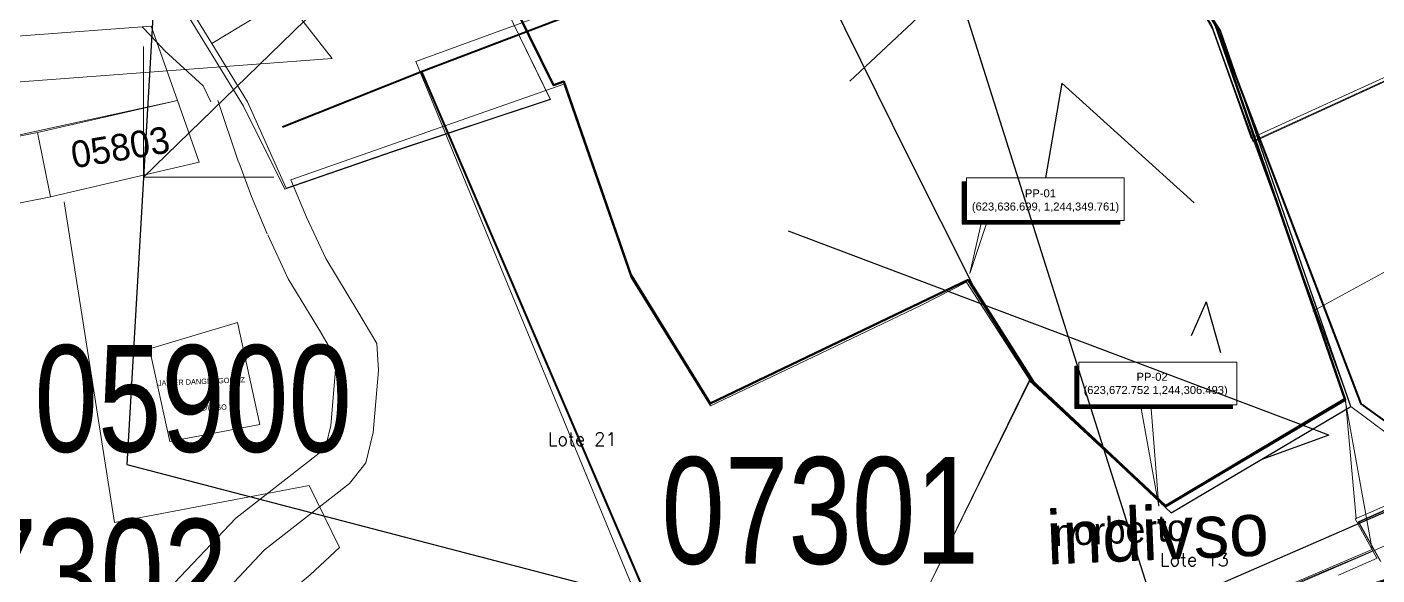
# Model space of a CAD drawing. Header units: inches. Extents: x 610851 to 630254, y 1234683 to 1264905.
# Drawn here: x 623432.1 to 623685, y 1244291.8 to 1244394.5 of the extents above; entities that cross this region are included whole.
import ezdxf
from ezdxf.enums import TextEntityAlignment as Align

# ---------------------------------------------------------------- set-up
doc = ezdxf.new("R2010")
doc.units = ezdxf.units.IN
doc.header["$MEASUREMENT"] = 0
doc.linetypes.add('DGN2', pattern=[67.425768, 33.712884, -33.712884])
for name, color, linetype, lineweight in [('Areas Administrativas', 7, 'Continuous', 0), ('Default', 7, 'Continuous', 0), ('Fusion Dangla', 7, 'Continuous', 0), ('Level 2', 7, 'Continuous', 0), ('Level 20', 7, 'Continuous', 0), ('Level 21', 7, 'Continuous', 0), ('Level 50', 7, 'Continuous', 0), ('Level 51', 7, 'Continuous', 0), ('Level 7', 7, 'Continuous', 0), ('Linea de Linderos', 2, 'Continuous', 0), ('PARCELAS', 7, 'Continuous', 0), ('Poligono', 7, 'Continuous', 0)]:
    doc.layers.add(name, color=color, linetype=linetype, lineweight=lineweight)
doc.layers.add('Fusion', color=7, linetype='Continuous', lineweight=0, true_color=0x002d00)
doc.styles.add('ARIAL', font='arial.ttf', dxfattribs={"height": 0.225})
doc.styles.add('style2', font='romans.shx')
doc.styles.add('Styledgn003', font='dgn003.shx')
doc.styles.add('Styledgn032', font='dgn032.shx')
pattern_1 = [(44.99999999775, (-619395.022617, -1241729.55229), (-0.01414213562318, 0.01414213562429), []), (44.99999999775, (-619395.022617, -1241729.55229), (-0.01414213562318, 0.01414213562429), [])]
pattern_2 = [(44.99999999775, (-619373.941317, -1241764.120465), (-0.01414213562318, 0.01414213562429), []), (44.99999999775, (-619373.941317, -1241764.120465), (-0.01414213562318, 0.01414213562429), [])]

msp = doc.modelspace()

# ---------------------------------------------------------------- hatches: boundary and pattern name
at = {"layer": 'Default', "linetype": 'Continuous'}
h = msp.add_hatch(dxfattribs=at)
h.set_pattern_fill('DGN__USER47', color=0, scale=0.002, angle=45, style=0, pattern_type=2)
h.set_pattern_definition(pattern_1)
h.paths.add_polyline_path([(623610.97462, 1244358.2718), (623608.10023, 1244358.2718), (623608.10023, 1244365.52271), (623607.30012, 1244365.52271), (623607.30012, 1244357.54462), (623610.81174, 1244357.54462)])
h.paths.add_polyline_path([(623612.04355, 1244358.2718), (623610.97462, 1244358.2718), (623610.81174, 1244357.54462), (623611.8027, 1244357.54462)])
h.paths.add_polyline_path([(623636.86882, 1244358.2718), (623612.04355, 1244358.2718), (623611.8027, 1244357.54462), (623636.86882, 1244357.54462)])
h = msp.add_hatch(dxfattribs=at)
h.set_pattern_fill('DGN__USER47', scale=0.002, angle=45, style=0, pattern_type=2)
h.set_pattern_definition(pattern_1)
h.paths.add_polyline_path([(623610.97462, 1244358.2718), (623608.10023, 1244358.2718), (623608.10023, 1244365.52271), (623607.30012, 1244365.52271), (623607.30012, 1244357.54462), (623610.81174, 1244357.54462)])
h.paths.add_polyline_path([(623612.04355, 1244358.2718), (623610.97462, 1244358.2718), (623610.81174, 1244357.54462), (623611.8027, 1244357.54462)])
h.paths.add_polyline_path([(623636.86882, 1244358.2718), (623612.04355, 1244358.2718), (623611.8027, 1244357.54462), (623636.86882, 1244357.54462)])
h = msp.add_hatch(dxfattribs=at)
h.set_pattern_fill('DGN__USER47', color=0, scale=0.002, angle=45, style=0, pattern_type=2)
h.set_pattern_definition(pattern_1)
h.paths.add_polyline_path([(623610.97462, 1244358.2718), (623608.10023, 1244358.2718), (623608.10023, 1244365.52271), (623607.30012, 1244365.52271), (623607.30012, 1244357.54462), (623610.81174, 1244357.54462)])
h.paths.add_polyline_path([(623612.04355, 1244358.2718), (623610.97462, 1244358.2718), (623610.81174, 1244357.54462), (623611.8027, 1244357.54462)])
h.paths.add_polyline_path([(623636.86882, 1244358.2718), (623612.04355, 1244358.2718), (623611.8027, 1244357.54462), (623636.86882, 1244357.54462)])
h = msp.add_hatch(dxfattribs=at)
h.set_pattern_fill('DGN__USER47', scale=0.002, angle=45, style=0, pattern_type=2)
h.set_pattern_definition(pattern_1)
h.paths.add_polyline_path([(623610.97462, 1244358.2718), (623608.10023, 1244358.2718), (623608.10023, 1244365.52271), (623607.30012, 1244365.52271), (623607.30012, 1244357.54462), (623610.81174, 1244357.54462)])
h.paths.add_polyline_path([(623612.04355, 1244358.2718), (623610.97462, 1244358.2718), (623610.81174, 1244357.54462), (623611.8027, 1244357.54462)])
h.paths.add_polyline_path([(623636.86882, 1244358.2718), (623612.04355, 1244358.2718), (623611.8027, 1244357.54462), (623636.86882, 1244357.54462)])
h = msp.add_hatch(dxfattribs=at)
h.set_pattern_fill('DGN__USER47', color=0, scale=0.002, angle=45, style=0, pattern_type=2)
h.set_pattern_definition(pattern_1)
h.paths.add_polyline_path([(623610.97462, 1244358.2718), (623608.10023, 1244358.2718), (623608.10023, 1244365.52271), (623607.30012, 1244365.52271), (623607.30012, 1244357.54462), (623610.81174, 1244357.54462)])
h.paths.add_polyline_path([(623612.04355, 1244358.2718), (623610.97462, 1244358.2718), (623610.81174, 1244357.54462), (623611.8027, 1244357.54462)])
h.paths.add_polyline_path([(623636.86882, 1244358.2718), (623612.04355, 1244358.2718), (623611.8027, 1244357.54462), (623636.86882, 1244357.54462)])
h = msp.add_hatch(dxfattribs=at)
h.set_pattern_fill('DGN__USER47', scale=0.002, angle=45, style=0, pattern_type=2)
h.set_pattern_definition(pattern_1)
h.paths.add_polyline_path([(623610.97462, 1244358.2718), (623608.10023, 1244358.2718), (623608.10023, 1244365.52271), (623607.30012, 1244365.52271), (623607.30012, 1244357.54462), (623610.81174, 1244357.54462)])
h.paths.add_polyline_path([(623612.04355, 1244358.2718), (623610.97462, 1244358.2718), (623610.81174, 1244357.54462), (623611.8027, 1244357.54462)])
h.paths.add_polyline_path([(623636.86882, 1244358.2718), (623612.04355, 1244358.2718), (623611.8027, 1244357.54462), (623636.86882, 1244357.54462)])
h = msp.add_hatch(dxfattribs=at)
h.set_pattern_fill('DGN__USER48', color=0, scale=0.002, angle=45, style=0, pattern_type=2)
h.set_pattern_definition(pattern_2)
h.paths.add_polyline_path([(623632.05592, 1244323.70362), (623629.18153, 1244323.70362), (623629.18153, 1244330.95453), (623628.38142, 1244330.95453), (623628.38142, 1244322.97644), (623631.89304, 1244322.97644)])
h.paths.add_polyline_path([(623633.12485, 1244323.70362), (623632.05592, 1244323.70362), (623631.89304, 1244322.97644), (623632.884, 1244322.97644)])
h.paths.add_polyline_path([(623657.95012, 1244323.70362), (623633.12485, 1244323.70362), (623632.884, 1244322.97644), (623657.95012, 1244322.97644)])
h = msp.add_hatch(dxfattribs=at)
h.set_pattern_fill('DGN__USER48', scale=0.002, angle=45, style=0, pattern_type=2)
h.set_pattern_definition(pattern_2)
h.paths.add_polyline_path([(623632.05592, 1244323.70362), (623629.18153, 1244323.70362), (623629.18153, 1244330.95453), (623628.38142, 1244330.95453), (623628.38142, 1244322.97644), (623631.89304, 1244322.97644)])
h.paths.add_polyline_path([(623633.12485, 1244323.70362), (623632.05592, 1244323.70362), (623631.89304, 1244322.97644), (623632.884, 1244322.97644)])
h.paths.add_polyline_path([(623657.95012, 1244323.70362), (623633.12485, 1244323.70362), (623632.884, 1244322.97644), (623657.95012, 1244322.97644)])
h = msp.add_hatch(dxfattribs=at)
h.set_pattern_fill('DGN__USER48', color=0, scale=0.002, angle=45, style=0, pattern_type=2)
h.set_pattern_definition(pattern_2)
h.paths.add_polyline_path([(623632.05592, 1244323.70362), (623629.18153, 1244323.70362), (623629.18153, 1244330.95453), (623628.38142, 1244330.95453), (623628.38142, 1244322.97644), (623631.89304, 1244322.97644)])
h.paths.add_polyline_path([(623633.12485, 1244323.70362), (623632.05592, 1244323.70362), (623631.89304, 1244322.97644), (623632.884, 1244322.97644)])
h.paths.add_polyline_path([(623657.95012, 1244323.70362), (623633.12485, 1244323.70362), (623632.884, 1244322.97644), (623657.95012, 1244322.97644)])
h = msp.add_hatch(dxfattribs=at)
h.set_pattern_fill('DGN__USER48', scale=0.002, angle=45, style=0, pattern_type=2)
h.set_pattern_definition(pattern_2)
h.paths.add_polyline_path([(623632.05592, 1244323.70362), (623629.18153, 1244323.70362), (623629.18153, 1244330.95453), (623628.38142, 1244330.95453), (623628.38142, 1244322.97644), (623631.89304, 1244322.97644)])
h.paths.add_polyline_path([(623633.12485, 1244323.70362), (623632.05592, 1244323.70362), (623631.89304, 1244322.97644), (623632.884, 1244322.97644)])
h.paths.add_polyline_path([(623657.95012, 1244323.70362), (623633.12485, 1244323.70362), (623632.884, 1244322.97644), (623657.95012, 1244322.97644)])
h = msp.add_hatch(dxfattribs=at)
h.set_pattern_fill('DGN__USER48', color=0, scale=0.002, angle=45, style=0, pattern_type=2)
h.set_pattern_definition(pattern_2)
h.paths.add_polyline_path([(623632.05592, 1244323.70362), (623629.18153, 1244323.70362), (623629.18153, 1244330.95453), (623628.38142, 1244330.95453), (623628.38142, 1244322.97644), (623631.89304, 1244322.97644)])
h.paths.add_polyline_path([(623633.12485, 1244323.70362), (623632.05592, 1244323.70362), (623631.89304, 1244322.97644), (623632.884, 1244322.97644)])
h.paths.add_polyline_path([(623657.95012, 1244323.70362), (623633.12485, 1244323.70362), (623632.884, 1244322.97644), (623657.95012, 1244322.97644)])
h = msp.add_hatch(dxfattribs=at)
h.set_pattern_fill('DGN__USER48', scale=0.002, angle=45, style=0, pattern_type=2)
h.set_pattern_definition(pattern_2)
h.paths.add_polyline_path([(623632.05592, 1244323.70362), (623629.18153, 1244323.70362), (623629.18153, 1244330.95453), (623628.38142, 1244330.95453), (623628.38142, 1244322.97644), (623631.89304, 1244322.97644)])
h.paths.add_polyline_path([(623633.12485, 1244323.70362), (623632.05592, 1244323.70362), (623631.89304, 1244322.97644), (623632.884, 1244322.97644)])
h.paths.add_polyline_path([(623657.95012, 1244323.70362), (623633.12485, 1244323.70362), (623632.884, 1244322.97644), (623657.95012, 1244322.97644)])

# ---------------------------------------------------------------- linework, layer by layer
at = {"layer": 'Areas Administrativas', "color": 6, "linetype": 'Continuous', "lineweight": 30, "flags": 128}
msp.add_lwpolyline([(624054.57282, 1244512.74341), (623927.36016, 1244622.51528), (623852.23171, 1244587.29013), (623866.0761, 1244555.34153), (623785.13966, 1244517.00322), (623710.59294, 1244490.37939), (623679.70929, 1244476.535), (623751.06116, 1244331.70136), (623643.50089, 1244284.84342), (623584.92846, 1244470.14528), (623548.73104, 1244573.18669), (623463.5238, 1244531.91256), (623450.74436, 1244312.53221), (623548.72005, 1244286.97333)], dxfattribs=at)
at = {"layer": 'Default', "color": 7, "linetype": 'Continuous', "lineweight": 0, "ltscale": 0.1}
msp.add_line((623675.73627, 1244334.05186), (623679.08992, 1244324.63098), dxfattribs=at)
msp.add_line((623675.73627, 1244334.05186), (623679.08992, 1244324.63098), dxfattribs=at)
msp.add_line((623675.73627, 1244334.05186), (623679.08992, 1244324.63098), dxfattribs=at)
at = {"layer": 'Default', "color": 3, "linetype": 'Continuous', "lineweight": 0, "ltscale": 0.1}
msp.add_line((623671.37643, 1244319.99396), (623679.08992, 1244324.63098), dxfattribs=at)
msp.add_line((623671.37643, 1244319.99396), (623679.08992, 1244324.63098), dxfattribs=at)
msp.add_line((623671.37643, 1244319.99396), (623679.08992, 1244324.63098), dxfattribs=at)
at = {"layer": 'Default', "color": 5, "linetype": 'Continuous', "lineweight": 13, "ltscale": 0.1}
msp.add_line((623677.79129, 1244291.79391), (623685.08886, 1244294.98055), dxfattribs=at)
msp.add_line((623677.79129, 1244291.79391), (623685.08886, 1244294.98055), dxfattribs=at)
msp.add_line((623677.79129, 1244291.79391), (623685.08886, 1244294.98055), dxfattribs=at)
at = {"layer": 'Default', "color": 1, "flags": 128}
msp.add_lwpolyline([(623562.11099, 1244249.19141), (623713.18637, 1244299.93508), (623703.68687, 1244319.39139), (623690.65659, 1244315.51771), (623680.11185, 1244323.3699), (623654.39743, 1244393.72524), (623637.88726, 1244423.50161), (623646.64073, 1244438.07475), (623650.05153, 1244445.93426), (623648.66248, 1244454.62442), (623643.31698, 1244461.23245), (623582.38247, 1244400.21494), (623582.35187, 1244416.36463), (623504.91274, 1244388.07876), (623562.11099, 1244249.19141)], dxfattribs=at)
at = {"layer": 'Default', "color": 2, "linetype": 'Continuous', "ltscale": 0.1, "flags": 128}
msp.add_lwpolyline([(623338.15494, 1244385.90085), (623340.57263, 1244370.10392), (623367.62241, 1244373.29776), (623369.01467, 1244362.35427), (623408.81504, 1244369.55504), (623460.28669, 1244380.7652), (623455.29511, 1244394.68234), (623338.15494, 1244385.90085)], dxfattribs=at)
at = {"layer": 'Default', "color": 0, "linetype": 'Continuous', "lineweight": 0, "ltscale": 0.1, "flags": 128}
for points in [[(623636.86882, 1244358.2718), (623636.86882, 1244357.54462), (623607.30012, 1244357.54462), (623607.30012, 1244365.52271), (623608.10023, 1244365.52271)], [(623636.86882, 1244358.2718), (623636.86882, 1244357.54462), (623607.30012, 1244357.54462), (623607.30012, 1244365.52271), (623608.10023, 1244365.52271)], [(623636.86882, 1244358.2718), (623636.86882, 1244357.54462), (623607.30012, 1244357.54462), (623607.30012, 1244365.52271), (623608.10023, 1244365.52271)], [(623608.10023, 1244366.24989), (623637.66892, 1244366.24989), (623637.66892, 1244358.2718), (623608.10023, 1244358.2718), (623608.10023, 1244366.24989)], [(623608.10023, 1244366.24989), (623637.66892, 1244366.24989), (623637.66892, 1244358.2718), (623608.10023, 1244358.2718), (623608.10023, 1244366.24989)], [(623608.10023, 1244366.24989), (623637.66892, 1244366.24989), (623637.66892, 1244358.2718), (623608.10023, 1244358.2718), (623608.10023, 1244366.24989)], [(623657.95012, 1244323.70362), (623657.95012, 1244322.97644), (623628.38142, 1244322.97644), (623628.38142, 1244330.95453), (623629.18153, 1244330.95453)], [(623657.95012, 1244323.70362), (623657.95012, 1244322.97644), (623628.38142, 1244322.97644), (623628.38142, 1244330.95453), (623629.18153, 1244330.95453)], [(623657.95012, 1244323.70362), (623657.95012, 1244322.97644), (623628.38142, 1244322.97644), (623628.38142, 1244330.95453), (623629.18153, 1244330.95453)], [(623629.18153, 1244331.68171), (623658.75022, 1244331.68171), (623658.75022, 1244323.70362), (623629.18153, 1244323.70362), (623629.18153, 1244331.68171)], [(623629.18153, 1244331.68171), (623658.75022, 1244331.68171), (623658.75022, 1244323.70362), (623629.18153, 1244323.70362), (623629.18153, 1244331.68171)], [(623629.18153, 1244331.68171), (623658.75022, 1244331.68171), (623658.75022, 1244323.70362), (623629.18153, 1244323.70362), (623629.18153, 1244331.68171)], [(623640.84643, 1244322.97644), (623644.14315, 1244304.66967), (623642.74349, 1244322.94811)], [(623640.84643, 1244322.97644), (623644.14315, 1244304.66967), (623642.74349, 1244322.94811)], [(623640.84643, 1244322.97644), (623644.14315, 1244304.66967), (623642.74349, 1244322.94811)]]:
    msp.add_lwpolyline(points, dxfattribs=at)
at = {"layer": 'Default', "color": 7, "linetype": 'Continuous', "lineweight": 0, "ltscale": 0.1, "flags": 128}
for points in [[(623636.86882, 1244358.2718), (623636.86882, 1244357.54462), (623607.30012, 1244357.54462), (623607.30012, 1244365.52271), (623608.10023, 1244365.52271)], [(623636.86882, 1244358.2718), (623636.86882, 1244357.54462), (623607.30012, 1244357.54462), (623607.30012, 1244365.52271), (623608.10023, 1244365.52271)], [(623636.86882, 1244358.2718), (623636.86882, 1244357.54462), (623607.30012, 1244357.54462), (623607.30012, 1244365.52271), (623608.10023, 1244365.52271)], [(623608.10023, 1244366.24989), (623637.66892, 1244366.24989), (623637.66892, 1244358.2718), (623608.10023, 1244358.2718), (623608.10023, 1244366.24989)], [(623608.10023, 1244366.24989), (623637.66892, 1244366.24989), (623637.66892, 1244358.2718), (623608.10023, 1244358.2718), (623608.10023, 1244366.24989)], [(623608.10023, 1244366.24989), (623637.66892, 1244366.24989), (623637.66892, 1244358.2718), (623608.10023, 1244358.2718), (623608.10023, 1244366.24989)], [(623610.97462, 1244358.2718), (623608.74174, 1244348.30296), (623612.04355, 1244358.2718)], [(623610.97462, 1244358.2718), (623608.74174, 1244348.30296), (623612.04355, 1244358.2718)], [(623610.97462, 1244358.2718), (623608.74174, 1244348.30296), (623612.04355, 1244358.2718)], [(623657.95012, 1244323.70362), (623657.95012, 1244322.97644), (623628.38142, 1244322.97644), (623628.38142, 1244330.95453), (623629.18153, 1244330.95453)], [(623657.95012, 1244323.70362), (623657.95012, 1244322.97644), (623628.38142, 1244322.97644), (623628.38142, 1244330.95453), (623629.18153, 1244330.95453)], [(623657.95012, 1244323.70362), (623657.95012, 1244322.97644), (623628.38142, 1244322.97644), (623628.38142, 1244330.95453), (623629.18153, 1244330.95453)], [(623629.18153, 1244331.68171), (623658.75022, 1244331.68171), (623658.75022, 1244323.70362), (623629.18153, 1244323.70362), (623629.18153, 1244331.68171)], [(623629.18153, 1244331.68171), (623658.75022, 1244331.68171), (623658.75022, 1244323.70362), (623629.18153, 1244323.70362), (623629.18153, 1244331.68171)], [(623629.18153, 1244331.68171), (623658.75022, 1244331.68171), (623658.75022, 1244323.70362), (623629.18153, 1244323.70362), (623629.18153, 1244331.68171)], [(623640.84643, 1244322.97644), (623644.14315, 1244304.66967), (623642.74349, 1244322.94811)], [(623640.84643, 1244322.97644), (623644.14315, 1244304.66967), (623642.74349, 1244322.94811)], [(623640.84643, 1244322.97644), (623644.14315, 1244304.66967), (623642.74349, 1244322.94811)], [(623640.84643, 1244322.97644), (623644.14315, 1244304.66967), (623642.74349, 1244322.94811)], [(623640.84643, 1244322.97644), (623644.14315, 1244304.66967), (623642.74349, 1244322.94811)], [(623640.84643, 1244322.97644), (623644.14315, 1244304.66967), (623642.74349, 1244322.94811)]]:
    msp.add_lwpolyline(points, dxfattribs=at)
at = {"layer": 'Default', "color": 6, "linetype": 'Continuous', "lineweight": 0, "ltscale": 0.1, "flags": 128}
for points in [[(623610.97462, 1244358.2718), (623608.74174, 1244348.30296), (623612.04355, 1244358.2718)], [(623610.97462, 1244358.2718), (623608.74174, 1244348.30296), (623612.04355, 1244358.2718)], [(623610.97462, 1244358.2718), (623608.74174, 1244348.30296), (623612.04355, 1244358.2718)], [(623640.84643, 1244322.97644), (623644.14315, 1244304.66967), (623642.74349, 1244322.94811)], [(623640.84643, 1244322.97644), (623644.14315, 1244304.66967), (623642.74349, 1244322.94811)], [(623640.84643, 1244322.97644), (623644.14315, 1244304.66967), (623642.74349, 1244322.94811)]]:
    msp.add_lwpolyline(points, dxfattribs=at)
at = {"layer": 'Fusion', "color": 4, "linetype": 'Continuous', "lineweight": 0, "ltscale": 0.1}
msp.add_line((623619.9611, 1244328.21188), (623601.0167, 1244289.60994), dxfattribs=at)
msp.add_line((623619.9611, 1244328.21188), (623601.0167, 1244289.60994), dxfattribs=at)
msp.add_line((623619.9611, 1244328.21188), (623601.0167, 1244289.60994), dxfattribs=at)
at = {"layer": 'Fusion Dangla', "color": 3, "linetype": 'Continuous', "lineweight": 0, "ltscale": 0.1}
for p, q in [((623532.66446, 1244383.78319), (623481.506, 1244365.85084)), ((623532.66446, 1244383.78319), (623481.506, 1244365.85084)), ((623532.66446, 1244383.78319), (623481.506, 1244365.85084)), ((623545.18184, 1244347.63765), (623532.66446, 1244383.78319)), ((623545.18184, 1244347.63765), (623532.66446, 1244383.78319)), ((623545.18184, 1244347.63765), (623532.66446, 1244383.78319)), ((623481.506, 1244365.85084), (623484.45268, 1244358.90459)), ((623481.506, 1244365.85084), (623484.45268, 1244358.90459)), ((623481.506, 1244365.85084), (623484.45268, 1244358.90459)), ((623474.14127, 1244362.72664), (623477.08794, 1244355.78039)), ((623474.14127, 1244362.72664), (623477.08794, 1244355.78039)), ((623474.14127, 1244362.72664), (623477.08794, 1244355.78039)), ((623484.45268, 1244358.90459), (623488.04143, 1244351.0971)), ((623484.45268, 1244358.90459), (623488.04143, 1244351.0971)), ((623484.45268, 1244358.90459), (623488.04143, 1244351.0971)), ((623477.1838, 1244355.56342), (623480.96486, 1244347.33756)), ((623477.1838, 1244355.56342), (623480.96486, 1244347.33756)), ((623477.1838, 1244355.56342), (623480.96486, 1244347.33756)), ((623488.04143, 1244351.0971), (623494.04994, 1244341.20479)), ((623488.04143, 1244351.0971), (623494.04994, 1244341.20479)), ((623488.04143, 1244351.0971), (623494.04994, 1244341.20479)), ((623560.11963, 1244323.5132), (623545.18184, 1244347.63765)), ((623560.11963, 1244323.5132), (623545.18184, 1244347.63765)), ((623560.11963, 1244323.5132), (623545.18184, 1244347.63765)), ((623480.96486, 1244347.33756), (623487.2124, 1244337.05172)), ((623480.96486, 1244347.33756), (623487.2124, 1244337.05172)), ((623480.96486, 1244347.33756), (623487.2124, 1244337.05172)), ((623608.09015, 1244346.70948), (623599.65911, 1244342.39635)), ((623608.09015, 1244346.70948), (623599.65911, 1244342.39635)), ((623608.09015, 1244346.70948), (623599.65911, 1244342.39635)), ((623620.07868, 1244328.15353), (623608.09015, 1244346.70948)), ((623620.07868, 1244328.15353), (623608.09015, 1244346.70948)), ((623620.07868, 1244328.15353), (623608.09015, 1244346.70948)), ((623599.65911, 1244342.39635), (623579.2988, 1244332.61789)), ((623599.65911, 1244342.39635), (623579.2988, 1244332.61789)), ((623599.65911, 1244342.39635), (623579.2988, 1244332.61789)), ((623494.04994, 1244341.20479), (623497.62468, 1244335.16636)), ((623494.04994, 1244341.20479), (623497.62468, 1244335.16636)), ((623494.04994, 1244341.20479), (623497.62468, 1244335.16636)), ((623487.16582, 1244337.1294), (623489.74451, 1244332.77348)), ((623487.16582, 1244337.1294), (623489.74451, 1244332.77348)), ((623487.16582, 1244337.1294), (623489.74451, 1244332.77348)), ((623497.62468, 1244335.16636), (623497.90211, 1244330.13682)), ((623497.62468, 1244335.16636), (623497.90211, 1244330.13682)), ((623497.62468, 1244335.16636), (623497.90211, 1244330.13682)), ((623489.74451, 1244332.77348), (623489.88353, 1244330.25332)), ((623489.74451, 1244332.77348), (623489.88353, 1244330.25332)), ((623489.74451, 1244332.77348), (623489.88353, 1244330.25332)), ((623579.2988, 1244332.61789), (623560.11963, 1244323.5132)), ((623579.2988, 1244332.61789), (623560.11963, 1244323.5132)), ((623579.2988, 1244332.61789), (623560.11963, 1244323.5132)), ((623489.88353, 1244330.25332), (623489.0015, 1244319.79771)), ((623489.88353, 1244330.25332), (623489.0015, 1244319.79771)), ((623489.88353, 1244330.25332), (623489.0015, 1244319.79771)), ((623497.90211, 1244330.13682), (623496.92105, 1244318.50722)), ((623497.90211, 1244330.13682), (623496.92105, 1244318.50722)), ((623497.90211, 1244330.13682), (623496.92105, 1244318.50722)), ((623645.38983, 1244304.52311), (623620.07868, 1244328.15353)), ((623645.38983, 1244304.52311), (623620.07868, 1244328.15353)), ((623645.38983, 1244304.52311), (623620.07868, 1244328.15353)), ((623489.0015, 1244319.79771), (623488.17767, 1244316.41516)), ((623489.0015, 1244319.79771), (623488.17767, 1244316.41516)), ((623489.0015, 1244319.79771), (623488.17767, 1244316.41516)), ((623496.92105, 1244318.50722), (623495.53894, 1244312.83239)), ((623496.92105, 1244318.50722), (623495.53894, 1244312.83239)), ((623496.92105, 1244318.50722), (623495.53894, 1244312.83239)), ((623486.79342, 1244314.65717), (623471.16097, 1244302.4607)), ((623486.79342, 1244314.65717), (623471.16097, 1244302.4607)), ((623486.79342, 1244314.65717), (623471.16097, 1244302.4607)), ((623488.17767, 1244316.41516), (623486.79342, 1244314.65717)), ((623488.17767, 1244316.41516), (623486.79342, 1244314.65717)), ((623488.17767, 1244316.41516), (623486.79342, 1244314.65717)), ((623495.53894, 1244312.83239), (623492.47895, 1244308.94622)), ((623495.53894, 1244312.83239), (623492.47895, 1244308.94622)), ((623495.53894, 1244312.83239), (623492.47895, 1244308.94622)), ((623492.47895, 1244308.94622), (623476.56327, 1244296.52878)), ((623492.47895, 1244308.94622), (623476.56327, 1244296.52878)), ((623492.47895, 1244308.94622), (623476.56327, 1244296.52878)), ((623471.16097, 1244302.4607), (623458.51875, 1244289.05081)), ((623471.16097, 1244302.4607), (623458.51875, 1244289.05081)), ((623471.16097, 1244302.4607), (623458.51875, 1244289.05081)), ((623476.56327, 1244296.52878), (623465.00681, 1244284.27057)), ((623476.56327, 1244296.52878), (623465.00681, 1244284.27057)), ((623476.56327, 1244296.52878), (623465.00681, 1244284.27057))]:
    msp.add_line(p, q, dxfattribs=at)
at = {"layer": 'Level 2', "color": 6, "linetype": 'Continuous', "lineweight": 0, "flags": 128}
for points in [[(623718.99029, 1244481.34277), (623626.78027, 1244485.74466), (623584.93431, 1244501.25311), (623571.96733, 1244507.70222), (623557.4447, 1244522.13863), (623562.53777, 1244495.92227), (623569.83461, 1244500.46909), (623585.6546, 1244492.99319), (623623.5946, 1244474.07065), (623625.15713, 1244480.06104), (623636.56038, 1244473.25885), (623651.11139, 1244452.55358), (623645.51066, 1244436.6646), (623635.67536, 1244423.13634), (623654.08698, 1244394.81698), (623661.88903, 1244372.9836), (623700.33083, 1244390.63987)], [(623718.99029, 1244481.34277), (623626.78027, 1244485.74466), (623584.93431, 1244501.25311), (623571.96733, 1244507.70222), (623557.4447, 1244522.13863), (623562.53777, 1244495.92227), (623569.83461, 1244500.46909), (623585.6546, 1244492.99319), (623623.5946, 1244474.07065), (623625.15713, 1244480.06104), (623636.56038, 1244473.25885), (623651.11139, 1244452.55358), (623645.51066, 1244436.6646), (623635.67536, 1244423.13634), (623654.08698, 1244394.81698), (623661.88903, 1244372.9836), (623700.33083, 1244390.63987)], [(623718.99029, 1244481.34277), (623626.78027, 1244485.74466), (623584.93431, 1244501.25311), (623571.96733, 1244507.70222), (623557.4447, 1244522.13863), (623562.53777, 1244495.92227), (623569.83461, 1244500.46909), (623585.6546, 1244492.99319), (623623.5946, 1244474.07065), (623625.15713, 1244480.06104), (623636.56038, 1244473.25885), (623651.11139, 1244452.55358), (623645.51066, 1244436.6646), (623635.67536, 1244423.13634), (623654.08698, 1244394.81698), (623661.88903, 1244372.9836), (623700.33083, 1244390.63987)], [(623512.24992, 1244421.17498), (623530.68792, 1244383.63698), (623532.64892, 1244384.29298), (623545.19992, 1244348.07898), (623560.05792, 1244323.95698), (623608.40692, 1244347.11198), (623620.24092, 1244328.40398), (623645.45192, 1244304.69998), (623679.08992, 1244324.63098), (623654.68392, 1244395.14298)], [(623512.24992, 1244421.17498), (623530.68792, 1244383.63698), (623532.64892, 1244384.29298), (623545.19992, 1244348.07898), (623560.05792, 1244323.95698), (623608.40692, 1244347.11198), (623620.24092, 1244328.40398), (623645.45192, 1244304.69998), (623679.08992, 1244324.63098), (623654.68392, 1244395.14298)], [(623464.30669, 1244369.2042), (623460.28669, 1244380.7652), (623434.01469, 1244374.7622), (623436.48869, 1244362.6932), (623464.30669, 1244369.2042)], [(623464.30669, 1244369.2042), (623460.28669, 1244380.7652), (623434.01469, 1244374.7622), (623436.48869, 1244362.6932), (623464.30669, 1244369.2042)], [(623464.30669, 1244369.2042), (623460.28669, 1244380.7652), (623434.01469, 1244374.7622), (623436.48869, 1244362.6932), (623464.30669, 1244369.2042)], [(623455.001, 1244334.20588), (623471.4788, 1244339.10248), (623475.709, 1244319.99508), (623458.8225, 1244316.80048), (623455.001, 1244334.20588)], [(623455.001, 1244334.20588), (623471.4788, 1244339.10248), (623475.709, 1244319.99508), (623458.8225, 1244316.80048), (623455.001, 1244334.20588)], [(623455.001, 1244334.20588), (623471.4788, 1244339.10248), (623475.709, 1244319.99508), (623458.8225, 1244316.80048), (623455.001, 1244334.20588)], [(623713.04529, 1244315.65121), (623681.65362, 1244301.67936)], [(623713.04529, 1244315.65121), (623681.65362, 1244301.67936)], [(623713.04529, 1244315.65121), (623681.65362, 1244301.67936)], [(623681.65362, 1244301.67936), (623685.72855, 1244294.33444)], [(623681.65362, 1244301.67936), (623685.72855, 1244294.33444)], [(623681.65362, 1244301.67936), (623685.72855, 1244294.33444)]]:
    msp.add_lwpolyline(points, dxfattribs=at)
at = {"layer": 'Level 2', "color": 1, "linetype": 'Continuous', "lineweight": 0, "flags": 128}
for points in [[(623472.63892, 1244379.68998), (623460.42892, 1244399.64198), (623444.41892, 1244419.21898), (623442.83492, 1244431.61798), (623449.45692, 1244439.33898), (623472.89992, 1244460.81098), (623488.20892, 1244478.15498), (623498.07592, 1244492.30598), (623513.61892, 1244430.21398), (623507.75892, 1244426.85298), (623530.14992, 1244380.92398), (623500.43792, 1244371.08998), (623480.35992, 1244364.14698), (623472.63892, 1244379.68998)], [(623472.63892, 1244379.68998), (623460.42892, 1244399.64198), (623444.41892, 1244419.21898), (623442.83492, 1244431.61798), (623449.45692, 1244439.33898), (623472.89992, 1244460.81098), (623488.20892, 1244478.15498), (623498.07592, 1244492.30598), (623513.61892, 1244430.21398), (623507.75892, 1244426.85298), (623530.14992, 1244380.92398), (623500.43792, 1244371.08998), (623480.35992, 1244364.14698), (623472.63892, 1244379.68998)], [(623472.63892, 1244379.68998), (623460.42892, 1244399.64198), (623444.41892, 1244419.21898), (623442.83492, 1244431.61798), (623449.45692, 1244439.33898), (623472.89992, 1244460.81098), (623488.20892, 1244478.15498), (623498.07592, 1244492.30598), (623513.61892, 1244430.21398), (623507.75892, 1244426.85298), (623530.14992, 1244380.92398), (623500.43792, 1244371.08998), (623480.35992, 1244364.14698), (623472.63892, 1244379.68998)], [(623466.71792, 1244391.40998), (623461.19192, 1244400.44598), (623445.17992, 1244420.02098), (623443.59192, 1244432.42698), (623450.14692, 1244440.06798), (623468.39592, 1244456.78298), (623496.95792, 1244409.78498), (623466.71792, 1244391.40998)], [(623466.71792, 1244391.40998), (623461.19192, 1244400.44598), (623445.17992, 1244420.02098), (623443.59192, 1244432.42698), (623450.14692, 1244440.06798), (623468.39592, 1244456.78298), (623496.95792, 1244409.78498), (623466.71792, 1244391.40998)], [(623466.71792, 1244391.40998), (623461.19192, 1244400.44598), (623445.17992, 1244420.02098), (623443.59192, 1244432.42698), (623450.14692, 1244440.06798), (623468.39592, 1244456.78298), (623496.95792, 1244409.78498), (623466.71792, 1244391.40998)], [(623455.29511, 1244394.68234), (623338.15494, 1244385.90085), (623336.60505, 1244406.57553), (623341.60201, 1244416.96131), (623343.1343, 1244426.15506), (623345.82158, 1244445.1852)], [(623466.48758, 1244380.4752), (623465.09058, 1244383.5092), (623457.90658, 1244390.0442), (623456.38172, 1244391.65259)], [(623466.48758, 1244380.4752), (623465.09058, 1244383.5092), (623457.90658, 1244390.0442), (623456.38172, 1244391.65259)], [(623471.70358, 1244369.1582), (623467.83958, 1244380.7582), (623467.83658, 1244380.7572)], [(623471.70358, 1244369.1582), (623467.83958, 1244380.7582), (623467.83658, 1244380.7572)], [(623471.70358, 1244369.1582), (623467.83958, 1244380.7582), (623467.83658, 1244380.7572)], [(623434.03169, 1244374.7642), (623409.67069, 1244369.8652), (623410.06269, 1244366.2152), (623421.41569, 1244368.0402), (623421.90669, 1244359.8152), (623436.49569, 1244362.6942)], [(623434.03169, 1244374.7642), (623409.67069, 1244369.8652), (623410.06269, 1244366.2152), (623421.41569, 1244368.0402), (623421.90669, 1244359.8152), (623436.49569, 1244362.6942)], [(623434.03169, 1244374.7642), (623409.67069, 1244369.8652), (623410.06269, 1244366.2152), (623421.41569, 1244368.0402), (623421.90669, 1244359.8152), (623436.49569, 1244362.6942)], [(623448.43617, 1244301.60992), (623438.99346, 1244361.71774)], [(623448.43617, 1244301.60992), (623438.99346, 1244361.71774)], [(623448.43617, 1244301.60992), (623438.99346, 1244361.71774)], [(623616.03594, 1244175.04026), (623626.54983, 1244177.83768), (623640.20427, 1244183.06387), (623680.04659, 1244199.42207), (623809.28207, 1244233.331), (623961.1852, 1244267.36824), (623936.24163, 1244288.89835), (623912.31236, 1244307.09047), (623907.82747, 1244311.72641), (623900.50488, 1244320.79976), (623888.62645, 1244326.39475), (623882.54844, 1244348.80495), (623849.90967, 1244343.66636), (623823.81991, 1244339.08073), (623778.5405, 1244329.5079), (623707.0551, 1244306.45792), (623683.8248, 1244296.08614), (623648.09142, 1244280.6371), (623642.08525, 1244277.0631), (623674.6878, 1244226.65827), (623598.40184, 1244207.97678), (623602.804, 1244173.22397), (623616.03081, 1244175.03436)], [(623616.03594, 1244175.04026), (623626.54983, 1244177.83768), (623640.20427, 1244183.06387), (623680.04659, 1244199.42207), (623809.28207, 1244233.331), (623961.1852, 1244267.36824), (623936.24163, 1244288.89835), (623912.31236, 1244307.09047), (623907.82747, 1244311.72641), (623900.50488, 1244320.79976), (623888.62645, 1244326.39475), (623882.54844, 1244348.80495), (623849.90967, 1244343.66636), (623823.81991, 1244339.08073), (623778.5405, 1244329.5079), (623707.0551, 1244306.45792), (623683.8248, 1244296.08614), (623648.09142, 1244280.6371), (623642.08525, 1244277.0631), (623674.6878, 1244226.65827), (623598.40184, 1244207.97678), (623602.804, 1244173.22397), (623616.03081, 1244175.03436)], [(623616.03594, 1244175.04026), (623626.54983, 1244177.83768), (623640.20427, 1244183.06387), (623680.04659, 1244199.42207), (623809.28207, 1244233.331), (623961.1852, 1244267.36824), (623936.24163, 1244288.89835), (623912.31236, 1244307.09047), (623907.82747, 1244311.72641), (623900.50488, 1244320.79976), (623888.62645, 1244326.39475), (623882.54844, 1244348.80495), (623849.90967, 1244343.66636), (623823.81991, 1244339.08073), (623778.5405, 1244329.5079), (623707.0551, 1244306.45792), (623683.8248, 1244296.08614), (623648.09142, 1244280.6371), (623642.08525, 1244277.0631), (623674.6878, 1244226.65827), (623598.40184, 1244207.97678), (623602.804, 1244173.22397), (623616.03081, 1244175.03436)], [(623484.91117, 1244308.59592), (623448.43617, 1244301.60992)], [(623484.91117, 1244308.59592), (623448.43617, 1244301.60992)], [(623484.91117, 1244308.59592), (623448.43617, 1244301.60992)], [(623490.63117, 1244296.96292), (623484.91117, 1244308.59592)], [(623490.63117, 1244296.96292), (623484.91117, 1244308.59592)], [(623490.63117, 1244296.96292), (623484.91117, 1244308.59592)], [(623475.62517, 1244277.48892), (623479.57417, 1244287.18892), (623485.10517, 1244291.82192), (623490.63117, 1244296.96292)], [(623475.62517, 1244277.48892), (623479.57417, 1244287.18892), (623485.10517, 1244291.82192), (623490.63117, 1244296.96292)], [(623475.62517, 1244277.48892), (623479.57417, 1244287.18892), (623485.10517, 1244291.82192), (623490.63117, 1244296.96292)]]:
    msp.add_lwpolyline(points, dxfattribs=at)
at = {"layer": 'Level 20', "color": 2, "linetype": 'Continuous', "lineweight": 0, "ltscale": 0.1, "true_color": 0xf0f000, "flags": 128}
for points in [[(623718.94218, 1244481.4293), (623626.7351, 1244485.87193), (623584.89641, 1244501.39838), (623571.93084, 1244507.85406), (623557.41468, 1244522.29624), (623562.49703, 1244496.07808), (623569.79452, 1244500.62143), (623585.61219, 1244493.13963), (623623.54536, 1244474.19767), (623625.1099, 1244480.19005), (623636.50865, 1244473.38218), (623651.0483, 1244452.66975), (623645.44432, 1244436.78058), (623635.60268, 1244423.25833), (623654.00262, 1244394.93204), (623661.79403, 1244373.09482), (623700.2434, 1244390.73349)], [(623718.94218, 1244481.4293), (623626.7351, 1244485.87193), (623584.89641, 1244501.39838), (623571.93084, 1244507.85406), (623557.41468, 1244522.29624), (623562.49703, 1244496.07808), (623569.79452, 1244500.62143), (623585.61219, 1244493.13963), (623623.54536, 1244474.19767), (623625.1099, 1244480.19005), (623636.50865, 1244473.38218), (623651.0483, 1244452.66975), (623645.44432, 1244436.78058), (623635.60268, 1244423.25833), (623654.00262, 1244394.93204), (623661.79403, 1244373.09482), (623700.2434, 1244390.73349)], [(623718.94218, 1244481.4293), (623626.7351, 1244485.87193), (623584.89641, 1244501.39838), (623571.93084, 1244507.85406), (623557.41468, 1244522.29624), (623562.49703, 1244496.07808), (623569.79452, 1244500.62143), (623585.61219, 1244493.13963), (623623.54536, 1244474.19767), (623625.1099, 1244480.19005), (623636.50865, 1244473.38218), (623651.0483, 1244452.66975), (623645.44432, 1244436.78058), (623635.60268, 1244423.25833), (623654.00262, 1244394.93204), (623661.79403, 1244373.09482), (623700.2434, 1244390.73349)], [(623712.92405, 1244315.74121), (623681.52705, 1244301.78195)], [(623712.92405, 1244315.74121), (623681.52705, 1244301.78195)], [(623712.92405, 1244315.74121), (623681.52705, 1244301.78195)], [(623681.52705, 1244301.78195), (623685.59912, 1244294.43497)], [(623681.52705, 1244301.78195), (623685.59912, 1244294.43497)], [(623681.52705, 1244301.78195), (623685.59912, 1244294.43497)]]:
    msp.add_lwpolyline(points, dxfattribs=at)
at = {"layer": 'Level 20', "color": 2, "linetype": 'Continuous', "lineweight": 0, "flags": 128}
for points in [[(623489.24017, 1244388.61648), (623469.86356, 1244413.38586), (623462.61051, 1244430.34065), (623459.80537, 1244448.36773), (623458.14045, 1244450.90174), (623455.45683, 1244453.8355), (623453.53423, 1244456.03728), (623451.98406, 1244458.64882), (623451.15968, 1244461.48127), (623450.94308, 1244464.65484), (623414.89449, 1244463.2484), (623397.29267, 1244442.72188), (623394.63436, 1244441.68875), (623371.48606, 1244437.98969), (623364.87855, 1244416.67014), (623371.49168, 1244379.78939), (623489.24017, 1244388.61648)], [(623480.62524, 1244364.33651), (623473.39011, 1244380.4978), (623466.71205, 1244391.41299), (623496.95632, 1244409.77761), (623511.70592, 1244418.76798), (623530.1042, 1244381.00871), (623500.64347, 1244371.26295), (623480.62524, 1244364.33651)], [(623480.62524, 1244364.33651), (623473.39011, 1244380.4978), (623466.71205, 1244391.41299), (623496.95632, 1244409.77761), (623511.70592, 1244418.76798), (623530.1042, 1244381.00871), (623500.64347, 1244371.26295), (623480.62524, 1244364.33651)], [(623480.62524, 1244364.33651), (623473.39011, 1244380.4978), (623466.71205, 1244391.41299), (623496.95632, 1244409.77761), (623511.70592, 1244418.76798), (623530.1042, 1244381.00871), (623500.64347, 1244371.26295), (623480.62524, 1244364.33651)]]:
    msp.add_lwpolyline(points, dxfattribs=at)
at = {"layer": 'Level 21', "color": 3, "linetype": 'Continuous', "lineweight": 0}
msp.add_line((623453.85855, 1244366.3841), (623531.73404, 1244442.0346), dxfattribs=at)
msp.add_line((623453.85855, 1244366.3841), (623531.73404, 1244442.0346), dxfattribs=at)
msp.add_line((623453.85855, 1244366.3841), (623531.73404, 1244442.0346), dxfattribs=at)
at = {"layer": 'Level 21', "color": 3, "linetype": 'Continuous', "lineweight": 0, "flags": 128}
msp.add_lwpolyline([(623453.85855, 1244366.3841), (623453.85854, 1244390.85925), (623453.85855, 1244366.3841), (623478.33371, 1244366.3841)], dxfattribs=at)
msp.add_lwpolyline([(623453.85855, 1244366.3841), (623453.85854, 1244390.85925), (623453.85855, 1244366.3841), (623478.33371, 1244366.3841)], dxfattribs=at)
msp.add_lwpolyline([(623453.85855, 1244366.3841), (623453.85854, 1244390.85925), (623453.85855, 1244366.3841), (623478.33371, 1244366.3841)], dxfattribs=at)
at = {"layer": 'Level 50', "color": 7, "linetype": 'Continuous', "lineweight": 0, "flags": 128}
for points in [[(623456.36526, 1244391.66995), (623453.6755, 1244394.50704)], [(623456.37874, 1244391.65573), (623453.6755, 1244394.50704)]]:
    msp.add_lwpolyline(points, dxfattribs=at)
at = {"layer": 'Level 51', "color": 7, "linetype": 'Continuous', "lineweight": 0}
for p, q in [((623586.25528, 1244384.39268), (623649.19194, 1244443.33833)), ((623471.75258, 1244369.2042), (623474.14127, 1244362.72664)), ((623471.75258, 1244369.2042), (623474.14127, 1244362.72664)), ((623471.75258, 1244369.2042), (623474.14127, 1244362.72664))]:
    msp.add_line(p, q, dxfattribs=at)
at = {"layer": 'Level 51', "color": 4, "linetype": 'Continuous', "lineweight": 40}
msp.add_line((623505.97082, 1244386.1124), (623479.96298, 1244375.73974), dxfattribs=at)
at = {"layer": 'Level 51', "color": 30, "linetype": 'Continuous', "lineweight": 30}
for p, q in [((623626, 1244384), (623622.88457, 1244366.24989)), ((623626, 1244384), (623650.76634, 1244361.55712)), ((623676, 1244318), (623574.78159, 1244356.24511)), ((623653, 1244343), (623650.18895, 1244336.61379)), ((623653, 1244343), (623655.73191, 1244333.49588)), ((623676, 1244318), (623663.29285, 1244313.4044))]:
    msp.add_line(p, q, dxfattribs=at)
at = {"layer": 'Level 51', "color": 4, "linetype": 'Continuous', "lineweight": 40, "flags": 128}
msp.add_lwpolyline([(623715.47977, 1244300.94903), (623705.70342, 1244320.26827), (623692.72962, 1244316.20902), (623682.07403, 1244323.90988), (623655.35878, 1244393.89102), (623638.42559, 1244423.42853), (623646.97029, 1244438.12507), (623650.26875, 1244446.03272), (623648.75593, 1244454.70167), (623643.31698, 1244461.23245), (623583.25912, 1244399.35211), (623582.99816, 1244415.50002), (623505.97082, 1244386.1124), (623565.14423, 1244248.05536), (623715.47977, 1244300.94903)], dxfattribs=at)
at = {"layer": 'Level 51', "color": 62, "linetype": 'Continuous', "lineweight": 30, "true_color": 0xa0e000, "flags": 128}
msp.add_lwpolyline([(623582.38247, 1244400.21494), (623597.11185, 1244370.3699), (623609.42885, 1244345.8509), (623621.26285, 1244327.1429), (623646.47385, 1244303.4389), (623680.11185, 1244323.3699), (623655.70585, 1244393.8819), (623637.41885, 1244422.3659), (623646.64073, 1244438.07475), (623650.05153, 1244445.93426), (623648.66248, 1244454.62442), (623643.31698, 1244461.23245), (623582.38247, 1244400.21494)], dxfattribs=at)
at = {"layer": 'Level 51', "color": 5, "linetype": 'Continuous', "lineweight": 70, "flags": 128}
msp.add_lwpolyline([(623512.24992, 1244421.17498), (623530.68792, 1244383.63698), (623532.64892, 1244384.29298), (623545.19992, 1244348.07898), (623560.05792, 1244323.95698), (623608.40692, 1244347.11198), (623620.24092, 1244328.40398), (623645.45192, 1244304.69998), (623679.08992, 1244324.63098), (623654.68392, 1244395.14298)], dxfattribs=at)
at = {"layer": 'Linea de Linderos', "color": 6, "ltscale": 0.1}
msp.add_line((623688.81442, 1244349.89718), (623672.98557, 1244341.27114), dxfattribs=at)
msp.add_line((623688.81442, 1244349.89718), (623672.98557, 1244341.27114), dxfattribs=at)
msp.add_line((623688.81442, 1244349.89718), (623672.98557, 1244341.27114), dxfattribs=at)
at = {"layer": 'PARCELAS', "color": 6}
msp.add_line((623679.10798, 1244324.63574), (623681.14126, 1244302.33589), dxfattribs=at)
msp.add_line((623679.10798, 1244324.63574), (623681.14126, 1244302.33589), dxfattribs=at)
msp.add_line((623679.10798, 1244324.63574), (623681.14126, 1244302.33589), dxfattribs=at)
at = {"layer": 'PARCELAS', "color": 6, "linetype": 'Continuous', "lineweight": 0, "ltscale": 0.1}
msp.add_line((623671.37643, 1244319.99396), (623645.38983, 1244304.52311), dxfattribs=at)
msp.add_line((623671.37643, 1244319.99396), (623645.38983, 1244304.52311), dxfattribs=at)
msp.add_line((623671.37643, 1244319.99396), (623645.38983, 1244304.52311), dxfattribs=at)
at = {"layer": 'PARCELAS', "color": 6, "linetype": 'Continuous', "lineweight": 0, "flags": 128}
msp.add_lwpolyline([(623610.21242, 1244265.00313), (623684.1117, 1244296.54703), (623678.98131, 1244324.91692), (623645.19802, 1244304.75941), (623619.82193, 1244328.2799), (623601.0167, 1244289.60994), (623603.22733, 1244290.2075), (623610.21242, 1244265.00313)], dxfattribs=at)
msp.add_lwpolyline([(623610.21242, 1244265.00313), (623684.1117, 1244296.54703), (623678.98131, 1244324.91692), (623645.19802, 1244304.75941), (623619.82193, 1244328.2799), (623601.0167, 1244289.60994), (623603.22733, 1244290.2075), (623610.21242, 1244265.00313)], dxfattribs=at)
msp.add_lwpolyline([(623610.21242, 1244265.00313), (623684.1117, 1244296.54703), (623678.98131, 1244324.91692), (623645.19802, 1244304.75941), (623619.82193, 1244328.2799), (623601.0167, 1244289.60994), (623603.22733, 1244290.2075), (623610.21242, 1244265.00313)], dxfattribs=at)
at = {"layer": 'PARCELAS', "color": 6, "linetype": 'Continuous', "lineweight": 0, "ltscale": 0.1, "flags": 128}
msp.add_lwpolyline([(623610.12365, 1244264.97013), (623629.98623, 1244273.364), (623667.54155, 1244289.23478), (623684.1361, 1244296.2476)], dxfattribs=at)
msp.add_lwpolyline([(623610.12365, 1244264.97013), (623629.98623, 1244273.364), (623667.54155, 1244289.23478), (623684.1361, 1244296.2476)], dxfattribs=at)
msp.add_lwpolyline([(623610.12365, 1244264.97013), (623629.98623, 1244273.364), (623667.54155, 1244289.23478), (623684.1361, 1244296.2476)], dxfattribs=at)
at = {"layer": 'Poligono', "color": 6, "linetype": 'Continuous', "ltscale": 0.1}
for p, q in [((623653.69883, 1244395.54231), (623661.44537, 1244373.68913)), ((623653.69883, 1244395.54231), (623661.44537, 1244373.68913)), ((623653.69883, 1244395.54231), (623661.44537, 1244373.68913)), ((623661.44537, 1244373.68913), (623699.93089, 1244391.24879)), ((623661.44537, 1244373.68913), (623699.93089, 1244391.24879)), ((623661.44537, 1244373.68913), (623699.93089, 1244391.24879)), ((623712.45749, 1244316.23062), (623683.4666, 1244303.41239)), ((623712.45749, 1244316.23062), (623683.4666, 1244303.41239)), ((623712.45749, 1244316.23062), (623683.4666, 1244303.41239)), ((623712.47554, 1244316.23539), (623683.46721, 1244303.40943)), ((623712.47554, 1244316.23539), (623683.46721, 1244303.40943)), ((623712.47554, 1244316.23539), (623683.46721, 1244303.40943)), ((623683.46721, 1244303.40943), (623680.92251, 1244302.33589)), ((623683.46721, 1244303.40943), (623680.92251, 1244302.33589)), ((623683.46721, 1244303.40943), (623680.92251, 1244302.33589)), ((623680.92251, 1244302.33589), (623684.97949, 1244294.98055)), ((623680.92251, 1244302.33589), (623684.97949, 1244294.98055)), ((623680.92251, 1244302.33589), (623684.97949, 1244294.98055))]:
    msp.add_line(p, q, dxfattribs=at)

# ---------------------------------------------------------------- texts
at = {"layer": 'Default', "color": 0, "linetype": 'Continuous', "lineweight": 0, "style": 'ARIAL'}
for s, p in [('PP-01', (623619.0513, 1244362.59596)), ('PP-01', (623619.0513, 1244362.59596)), ('PP-01', (623619.0513, 1244362.59596)), ('(623,636.699, 1,244,349.761)', (623609.10825, 1244360.11936)), ('(623,636.699, 1,244,349.761)', (623609.10825, 1244360.11936)), ('(623,636.699, 1,244,349.761)', (623609.10825, 1244360.11936)), ('PP-02', (623639.97716, 1244328.20459)), ('PP-02', (623639.97716, 1244328.20459)), ('PP-02', (623639.97716, 1244328.20459)), ('(623,672.752 1,244,306.493)', (623630.03411, 1244325.72799)), ('(623,672.752 1,244,306.493)', (623630.03411, 1244325.72799)), ('(623,672.752 1,244,306.493)', (623630.03411, 1244325.72799))]:
    msp.add_text(s, height=1.5, rotation=360, dxfattribs=at).set_placement(p)
at = {"layer": 'Default', "color": 7, "linetype": 'Continuous', "lineweight": 0, "style": 'ARIAL'}
for s, p in [('PP-01', (623619.0513, 1244362.59596)), ('PP-01', (623619.0513, 1244362.59596)), ('PP-01', (623619.0513, 1244362.59596)), ('(623,636.699, 1,244,349.761)', (623609.10825, 1244360.11936)), ('(623,636.699, 1,244,349.761)', (623609.10825, 1244360.11936)), ('(623,636.699, 1,244,349.761)', (623609.10825, 1244360.11936)), ('PP-02', (623639.97716, 1244328.20459)), ('PP-02', (623639.97716, 1244328.20459)), ('PP-02', (623639.97716, 1244328.20459)), ('(623,672.752 1,244,306.493)', (623630.03411, 1244325.72799)), ('(623,672.752 1,244,306.493)', (623630.03411, 1244325.72799)), ('(623,672.752 1,244,306.493)', (623630.03411, 1244325.72799))]:
    msp.add_text(s, height=1.5, rotation=360, dxfattribs=at).set_placement(p)
at = {"layer": 'Fusion Dangla', "color": 3, "linetype": 'Continuous', "lineweight": 0, "style": 'style2'}
for s, p in [('Lote 21', (623529.64049, 1244317.26796)), ('Lote 21', (623529.64049, 1244317.26796)), ('Lote 21', (623529.64049, 1244317.26796)), ('Lote 13', (623644.33237, 1244294.68124)), ('Lote 13', (623644.33237, 1244294.68124)), ('Lote 13', (623644.33237, 1244294.68124))]:
    msp.add_text(s, height=2.474667, dxfattribs=at).set_placement(p, align=Align.MIDDLE_LEFT)
at = {"layer": 'Level 2', "color": 2, "linetype": 'Continuous', "lineweight": 0, "style": 'Styledgn003'}
msp.add_text('JAVIER DANGLA GOMEZ', height=1, rotation=2.4000111, dxfattribs=at).set_placement((623464.74052, 1244328.07711), align=Align.MIDDLE_CENTER)
msp.add_text('JAVIER DANGLA GOMEZ', height=1, rotation=2.4000111, dxfattribs=at).set_placement((623464.74052, 1244328.07711), align=Align.MIDDLE_CENTER)
msp.add_text('JAVIER DANGLA GOMEZ', height=1, rotation=2.4000111, dxfattribs=at).set_placement((623464.74052, 1244328.07711), align=Align.MIDDLE_CENTER)
at = {"layer": 'Level 2', "color": 6, "linetype": 'Continuous', "lineweight": 0, "style": 'Styledgn003'}
msp.add_text('INDIVISO', height=1, rotation=2.4000111, dxfattribs=at).set_placement((623466.47239, 1244323.17016), align=Align.MIDDLE_CENTER)
msp.add_text('INDIVISO', height=1, rotation=2.4000111, dxfattribs=at).set_placement((623466.47239, 1244323.17016), align=Align.MIDDLE_CENTER)
msp.add_text('INDIVISO', height=1, rotation=2.4000111, dxfattribs=at).set_placement((623466.47239, 1244323.17016), align=Align.MIDDLE_CENTER)
at = {"layer": 'Level 7', "color": 7, "linetype": 'Continuous', "lineweight": 0, "style": 'Styledgn032'}
msp.add_text('05803', height=4.99998, rotation=9.4, dxfattribs=at).set_placement((623449.52892, 1244371.9974), align=Align.MIDDLE_CENTER)
msp.add_text('05803', height=4.99998, rotation=9.4, dxfattribs=at).set_placement((623449.52892, 1244371.9974), align=Align.MIDDLE_CENTER)
msp.add_text('05803', height=4.99998, rotation=9.4, dxfattribs=at).set_placement((623449.52892, 1244371.9974), align=Align.MIDDLE_CENTER)
at = {"layer": 'Level 7', "color": 7, "linetype": 'Continuous', "lineweight": 0, "style": 'Styledgn003', "width": 0.8}
for s, p in [('05900', (623463.19079, 1244324.88034)), ('07301', (623580.68057, 1244303.8892)), ('07301', (623580.68057, 1244303.8892)), ('07301', (623580.68057, 1244303.8892)), ('07302', (623439.86757, 1244292.2962)), ('07302', (623439.86757, 1244292.2962)), ('07302', (623439.86757, 1244292.2962))]:
    msp.add_text(s, height=19.999998, dxfattribs=at).set_placement(p, align=Align.MIDDLE_CENTER)
at = {"layer": 'PARCELAS', "color": 7, "linetype": 'Continuous', "lineweight": 0, "style": 'Styledgn003'}
msp.add_text('indivso', height=10, rotation=2.4000111, dxfattribs=at).set_placement((623643.90018, 1244299.62432), align=Align.MIDDLE_CENTER)
msp.add_text('indivso', height=10, rotation=2.4000111, dxfattribs=at).set_placement((623643.90018, 1244299.62432), align=Align.MIDDLE_CENTER)
msp.add_text('indivso', height=10, rotation=2.4000111, dxfattribs=at).set_placement((623643.90018, 1244299.62432), align=Align.MIDDLE_CENTER)
at = {"layer": 'PARCELAS', "color": 2, "linetype": 'DGN2', "lineweight": 0, "style": 'Styledgn003'}
msp.add_text('norberto', height=5, rotation=2.4, dxfattribs=at).set_placement((623636.95092, 1244300.21906), align=Align.MIDDLE_CENTER)
msp.add_text('norberto', height=5, rotation=2.4, dxfattribs=at).set_placement((623636.95092, 1244300.21906), align=Align.MIDDLE_CENTER)
msp.add_text('norberto', height=5, rotation=2.4, dxfattribs=at).set_placement((623636.95092, 1244300.21906), align=Align.MIDDLE_CENTER)

doc.saveas('drawing.dxf')
